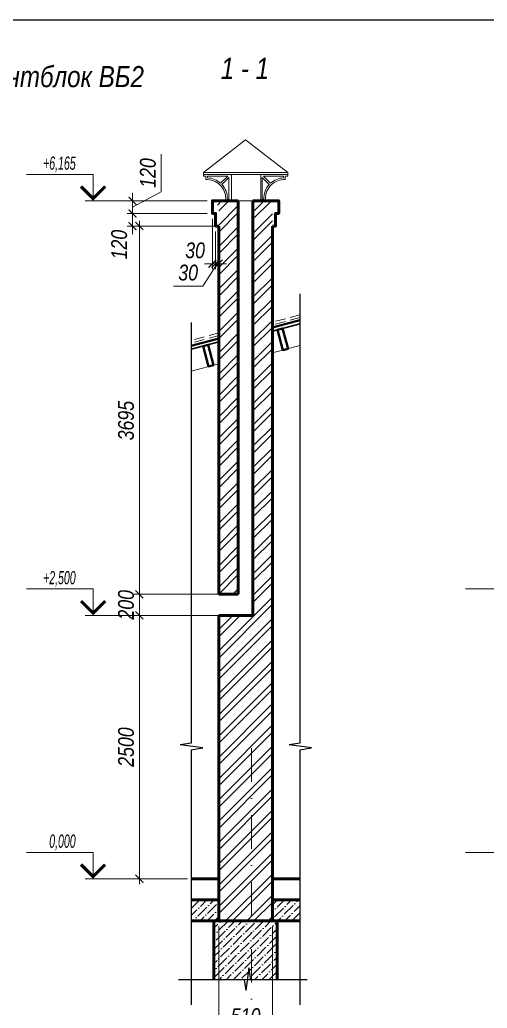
# Model space of a CAD drawing. Header units: millimetres. Extents: x 1582001 to 3303937, y 226471 to 491235.
# Drawn here: x 1719901 to 1728773, y 331386 to 350145 of the extents above; entities that cross this region are included whole.
import ezdxf
from ezdxf.enums import TextEntityAlignment as Align

# ---------------------------------------------------------------- set-up
doc = ezdxf.new("R2010")
doc.units = ezdxf.units.MM
for name, pattern in [('CENTER', [50.8, 31.75, -6.35, 6.35, -6.35]), ('DASHDOT', [25.4, 12.7, -6.35, 0, -6.35]), ('DASHED', [0.75, 0.5, -0.25]), ('невидимая', [9.525, 6.35, -3.175])]:
    doc.linetypes.add(name, pattern=pattern)
doc.layers.get('Defpoints').update_dxf_attribs({"color": 255, "lineweight": 30})
for name, color, linetype, lineweight in [('A-Wall-G', 22, 'Continuous', 50), ('Оси', 251, 'CENTER', 9), ('Отметки', 123, 'Continuous', 18), ('перекрытия', 7, 'Continuous', 40), ('Размеры', 7, 'Continuous', 18), ('Стропило', 30, 'Continuous', 30), ('Штриховки', 251, 'Continuous', 20)]:
    doc.layers.add(name, color=color, linetype=linetype, lineweight=lineweight)
doc.layers.add('Формуляр', color=138, linetype='Continuous')
doc.styles.add('STYLE1', font='ARIALNI.TTF', dxfattribs={"height": 300})
doc.styles.add('стиль1', font='ARIALNI.TTF', dxfattribs={"width": 0.98, "height": 300})
doc.dimstyles.new('50', dxfattribs={"dimtxt": 270, "dimasz": 150, "dimexe": 100, "dimexo": 100, "dimgap": 100, "dimtad": 1, "dimdec": 0, "dimlfac": 0.5, "dimzin": 0, "dimdsep": 46, "dimtxsty": 'стиль1', "dimblk": 'ARCHTICK', "dimcen": 0, "dimdle": 100, "dimclrd": 256, "dimclre": 256, "dimclrt": 256, "dimadec": 0, "dimazin": 0, "dimtfac": 1, "dimtdec": 0, "dimtix": 1, "dimtmove": 1, "dimatfit": 0, "dimldrblk": 'DOTSMALL', "dimfxl": 0, "dimtolj": 1, "dimtzin": 0, "dimlwd": -1, "dimlwe": -1, "dimarcsym": 0})

# ---------------------------------------------------------------- blocks, each defined once
blk = doc.blocks.new('_ArchTick')
at = {"color": 0, "linetype": 'ByBlock', "const_width": 0.15}
blk.add_lwpolyline([(-0.5, -0.5), (0.5, 0.5)], dxfattribs=at)
blk = doc.blocks.new('*D939')
at = {"layer": 'Defpoints', "color": 0, "lineweight": -3, "ltscale": 100, "transparency": 16777216}
for p in [(1722172, 338842), (1723577, 338842), (1723186, 333842)]:
    blk.add_point(p, dxfattribs=at)
at = {"layer": 'Размеры', "ltscale": 100, "transparency": 16777216}
for p, q in [((1723477, 338842), (1722072, 338842)), ((1722172, 333742), (1722172, 338942)), ((1723086, 333842), (1722072, 333842))]:
    blk.add_line(p, q, dxfattribs=at)
at = {"layer": 'Размеры', "ltscale": 100, "transparency": 16777216, "xscale": 150, "yscale": 150, "zscale": 150}
for p, rotation in [((1722172, 338842), 90), ((1722172, 333842), 270)]:
    blk.add_blockref('_ArchTick', p, dxfattribs=dict(at, rotation=rotation))
at = {"layer": 'Размеры', "ltscale": 100, "transparency": 16777216, "insert": (1721919, 336342), "char_height": 300, "attachment_point": 5, "rotation": 90, "style": 'стиль1'}
blk.add_mtext('\\A1;2500', dxfattribs=at)
blk = doc.blocks.new('_DotSmall')
at = {"color": 0, "linetype": 'ByBlock', "const_width": 0.5}
blk.add_lwpolyline([(-0.0625, 0, 1), (0.0625, 0, 1)], format="xyb", close=True, dxfattribs=at)
blk = doc.blocks.new('*D940')
at = {"layer": 'Defpoints', "color": 0, "lineweight": -3, "ltscale": 100, "transparency": 16777216}
for p in [(1722172, 346231), (1723747, 346231), (1724062, 338842)]:
    blk.add_point(p, dxfattribs=at)
at = {"layer": 'Размеры', "ltscale": 100, "transparency": 16777216}
for p, q in [((1722172, 338742), (1722172, 346331)), ((1723647, 346231), (1722072, 346231)), ((1723962, 338842), (1722072, 338842))]:
    blk.add_line(p, q, dxfattribs=at)
at = {"layer": 'Размеры', "ltscale": 100, "transparency": 16777216, "xscale": 150, "yscale": 150, "zscale": 150}
for p, rotation in [((1722172, 346231), 90), ((1722172, 338842), 270)]:
    blk.add_blockref('_ArchTick', p, dxfattribs=dict(at, rotation=rotation))
at = {"layer": 'Размеры', "ltscale": 100, "transparency": 16777216, "insert": (1721919, 342537), "char_height": 300, "attachment_point": 5, "rotation": 90, "style": 'стиль1'}
blk.add_mtext('\\A1;3695', dxfattribs=at)
blk = doc.blocks.new('*D946')
at = {"layer": 'Defpoints', "color": 0, "lineweight": -3, "ltscale": 100, "transparency": 16777216}
for p in [(1722042, 346469), (1723557, 346469), (1723617, 346229)]:
    blk.add_point(p, dxfattribs=at)
at = {"layer": 'Размеры', "ltscale": 100, "transparency": 16777216}
for p, q in [((1722042, 346469), (1722042, 346619)), ((1723457, 346469), (1721942, 346469)), ((1722042, 346229), (1722042, 346469)), ((1723517, 346229), (1721942, 346229)), ((1722042, 346229), (1722042, 346079))]:
    blk.add_line(p, q, dxfattribs=at)
at = {"layer": 'Размеры', "ltscale": 100, "transparency": 16777216, "xscale": 150, "yscale": 150, "zscale": 150}
for p, rotation in [((1722042, 346469), 270), ((1722042, 346229), 90)]:
    blk.add_blockref('_ArchTick', p, dxfattribs=dict(at, rotation=rotation))
at = {"layer": 'Размеры', "ltscale": 100, "transparency": 16777216, "insert": (1721789, 345878), "char_height": 300, "attachment_point": 5, "rotation": 90, "style": 'стиль1'}
blk.add_mtext('\\A1;120', dxfattribs=at)
blk = doc.blocks.new('*D947')
at = {"layer": 'Defpoints', "color": 0, "lineweight": -3, "ltscale": 100, "transparency": 16777216}
for p in [(1722042, 346709), (1723557, 346709), (1723557, 346469)]:
    blk.add_point(p, dxfattribs=at)
at = {"layer": 'Размеры', "ltscale": 100, "transparency": 16777216}
for p, q in [((1722588, 346878), (1722588, 347593)), ((1722042, 346589), (1722588, 346878)), ((1722042, 346709), (1722042, 346859)), ((1723457, 346709), (1721942, 346709)), ((1722042, 346469), (1722042, 346709)), ((1722042, 346469), (1722042, 346709)), ((1723457, 346469), (1721942, 346469)), ((1722042, 346469), (1722042, 346319))]:
    blk.add_line(p, q, dxfattribs=at)
at = {"layer": 'Размеры', "ltscale": 100, "transparency": 16777216, "xscale": 150, "yscale": 150, "zscale": 150}
for p, rotation in [((1722042, 346709), 270), ((1722042, 346469), 90)]:
    blk.add_blockref('_ArchTick', p, dxfattribs=dict(at, rotation=rotation))
at = {"layer": 'Размеры', "ltscale": 100, "transparency": 16777216, "insert": (1722334, 347236), "char_height": 300, "attachment_point": 5, "rotation": 90, "style": 'стиль1'}
blk.add_mtext('\\A1;120', dxfattribs=at)
blk = doc.blocks.new('*D948')
at = {"layer": 'Defpoints', "color": 0, "lineweight": -3, "ltscale": 100, "transparency": 16777216}
for p in [(1723677, 333042), (1724697, 333042), (1724697, 330982)]:
    blk.add_point(p, dxfattribs=at)
at = {"layer": 'Размеры', "ltscale": 100, "transparency": 16777216}
for p, q in [((1723677, 332942), (1723677, 330882)), ((1724697, 332942), (1724697, 330882)), ((1723577, 330982), (1724797, 330982))]:
    blk.add_line(p, q, dxfattribs=at)
at = {"layer": 'Размеры', "ltscale": 100, "transparency": 16777216, "xscale": 150, "yscale": 150, "zscale": 150, "rotation": 180}
blk.add_blockref('_ArchTick', (1723677, 330982), dxfattribs=at)
at = {"layer": 'Размеры', "ltscale": 100, "transparency": 16777216, "xscale": 150, "yscale": 150, "zscale": 150}
blk.add_blockref('_ArchTick', (1724697, 330982), dxfattribs=at)
at = {"layer": 'Размеры', "ltscale": 100, "transparency": 16777216, "insert": (1724187, 331235), "char_height": 300, "attachment_point": 5, "style": 'стиль1'}
blk.add_mtext('\\A1;510', dxfattribs=at)
blk = doc.blocks.new('*D949')
at = {"layer": 'Defpoints', "color": 0, "lineweight": -3, "ltscale": 100, "transparency": 16777216}
for p in [(1723617, 346229), (1723677, 346229), (1723617, 345514)]:
    blk.add_point(p, dxfattribs=at)
at = {"layer": 'Размеры', "ltscale": 100, "transparency": 16777216}
for p, q in [((1723617, 346129), (1723617, 345414)), ((1723677, 346129), (1723677, 345414)), ((1723647, 345514), (1723377, 345092)), ((1723617, 345514), (1723467, 345514)), ((1723677, 345514), (1723617, 345514)), ((1723677, 345514), (1723617, 345514)), ((1723677, 345514), (1723827, 345514)), ((1723377, 345092), (1722817, 345092))]:
    blk.add_line(p, q, dxfattribs=at)
at = {"layer": 'Размеры', "ltscale": 100, "transparency": 16777216, "xscale": 150, "yscale": 150, "zscale": 150}
blk.add_blockref('_ArchTick', (1723617, 345514), dxfattribs=at)
at = {"layer": 'Размеры', "ltscale": 100, "transparency": 16777216, "xscale": 150, "yscale": 150, "zscale": 150, "rotation": 180}
blk.add_blockref('_ArchTick', (1723677, 345514), dxfattribs=at)
at = {"layer": 'Размеры', "ltscale": 100, "transparency": 16777216, "insert": (1723097, 345345), "char_height": 300, "attachment_point": 5, "style": 'стиль1'}
blk.add_mtext('\\A1;30', dxfattribs=at)
blk = doc.blocks.new('*D941')
at = {"layer": 'Defpoints', "color": 0, "lineweight": -3, "ltscale": 100, "transparency": 16777216}
for p in [(1723557, 346469), (1723617, 346229), (1723557, 345514)]:
    blk.add_point(p, dxfattribs=at)
at = {"layer": 'Размеры', "ltscale": 100, "transparency": 16777216}
for p, q in [((1723557, 346369), (1723557, 345414)), ((1723617, 346129), (1723617, 345414)), ((1723557, 345514), (1723407, 345514)), ((1723617, 345514), (1723557, 345514)), ((1723617, 345514), (1723767, 345514))]:
    blk.add_line(p, q, dxfattribs=at)
at = {"layer": 'Размеры', "ltscale": 100, "transparency": 16777216, "xscale": 150, "yscale": 150, "zscale": 150}
blk.add_blockref('_ArchTick', (1723557, 345514), dxfattribs=at)
at = {"layer": 'Размеры', "ltscale": 100, "transparency": 16777216, "xscale": 150, "yscale": 150, "zscale": 150, "rotation": 180}
blk.add_blockref('_ArchTick', (1723617, 345514), dxfattribs=at)
at = {"layer": 'Размеры', "ltscale": 100, "transparency": 16777216, "insert": (1723229, 345767), "char_height": 300, "attachment_point": 5, "style": 'стиль1'}
blk.add_mtext('\\A1;30', dxfattribs=at)
blk = doc.blocks.new('*D951')
at = {"layer": 'Defpoints', "color": 0, "lineweight": -3, "ltscale": 100, "transparency": 16777216}
for p in [(1722172, 339242), (1723987, 339242), (1724047, 338842)]:
    blk.add_point(p, dxfattribs=at)
at = {"layer": 'Размеры', "ltscale": 100, "transparency": 16777216}
for p, q in [((1722172, 339242), (1722172, 339392)), ((1723887, 339242), (1722072, 339242)), ((1722172, 338842), (1722172, 339242)), ((1723947, 338842), (1722072, 338842)), ((1722172, 338842), (1722172, 338692))]:
    blk.add_line(p, q, dxfattribs=at)
at = {"layer": 'Размеры', "ltscale": 100, "transparency": 16777216, "xscale": 150, "yscale": 150, "zscale": 150}
for p, rotation in [((1722172, 339242), 270), ((1722172, 338842), 90)]:
    blk.add_blockref('_ArchTick', p, dxfattribs=dict(at, rotation=rotation))
at = {"layer": 'Размеры', "ltscale": 100, "transparency": 16777216, "insert": (1721919, 339042), "char_height": 300, "attachment_point": 5, "rotation": 90, "style": 'стиль1'}
blk.add_mtext('\\A1;200', dxfattribs=at)

msp = doc.modelspace()

# ---------------------------------------------------------------- hatches: boundary and pattern name
at = {"lineweight": -3, "ltscale": 100}
h = msp.add_hatch(dxfattribs=at)
h.set_pattern_fill('ANSI32', color=0, scale=30, style=0)
h.set_pattern_definition([(45, (37980.6, 125053.03), (-202.055763, 202.055763), []), (45, (38115.3, 125053.03), (-202.055763, 202.055763), [])])
h.paths.add_polyline_path([(1724046.8, 346709.3), (1723919.3, 346709.3), (1723807, 346709.3), (1723616.8, 346709.3), (1723616.8, 346629.3), (1723676.8, 346629.3), (1723676.8, 339242.2), (1724046.8, 339242.2)])
h.paths.add_polyline_path([(1724756.8, 346709.3), (1724566.6, 346709.3), (1724476.2, 346709.3), (1724326.8, 346709.3), (1724326.8, 338842.2), (1723676.8, 338842.2), (1723676.8, 333042.2), (1724696.8, 333042.2), (1724696.8, 346629.3), (1724756.8, 346629.3)])
at = {"layer": 'Штриховки', "ltscale": 100}
h = msp.add_hatch(dxfattribs=at)
h.set_pattern_fill('ANSI36', color=256, scale=30, style=0)
h.set_pattern_definition([(45, (1598595.5, 403365.7), (50.51394, 185.21778), [238.125, -47.625, 0, -47.625])])
h.paths.add_polyline_path([(1723676.8, 333042.2), (1723676.8, 333442.2), (1723156.1, 333442.2), (1723156.1, 333042.2)])
h = msp.add_hatch(dxfattribs=at)
h.set_pattern_fill('ANSI36', color=256, scale=30, style=0)
h.set_pattern_definition([(45, (1598855.5, 403365.7), (50.51394, 185.21778), [238.125, -47.625, 0, -47.625])])
h.paths.add_polyline_path([(1725217.5, 333442.2), (1724696.8, 333442.2), (1724696.8, 333042.2), (1725217.5, 333042.2)])
h = msp.add_hatch(dxfattribs=at)
h.set_pattern_fill('ANSI36', color=256, scale=30, style=0)
h.set_pattern_definition([(45, (1598725.5, 403365.7), (50.51394, 185.21778), [238.125, -47.625, 0, -47.625])])
h.paths.add_polyline_path([(1724786.8, 333042.2), (1723806.8, 333042.2), (1723806.8, 331933.2), (1724157.1, 331933.2), (1724219.5, 331933.2), (1724250.6, 332151), (1724285.7, 331933.2), (1724786.8, 331933.2)])
h.paths.add_polyline_path([(1723806.8, 333042.2), (1723586.8, 333042.2), (1723586.8, 331933.2), (1723806.8, 331933.2)])

# ---------------------------------------------------------------- linework, layer by layer
at = {"color": 0, "lineweight": -3, "ltscale": 100}
for p, q in [((1725219, 344942), (1725219, 336419)), ((1723156.1, 344402.3), (1723156.1, 336419)), ((1723156.1, 336419), (1722948.3, 336386.1)), ((1723373.8, 336325.5), (1722948.3, 336386.1)), ((1725219, 336419), (1725011.2, 336386.1)), ((1725436.7, 336325.5), (1725011.2, 336386.1)), ((1723156.1, 336290.3), (1723373.8, 336325.5)), ((1723156.1, 336290.3), (1723156.1, 331448.8)), ((1725219, 336290.3), (1725436.7, 336325.5)), ((1725219, 336290.3), (1725219, 331448.8)), ((1725219, 336290.3), (1725219, 331448.8)), ((1724250.6, 332151), (1724189.9, 331725.5)), ((1724285.7, 331933.2), (1724250.6, 332151)), ((1722916.9, 331933.2), (1724157.1, 331933.2)), ((1724157.1, 331933.2), (1724189.9, 331725.5)), ((1724217, 331933.2), (1725356.6, 331933.2))]:
    msp.add_line(p, q, dxfattribs=at)
at = {"layer": 'A-Wall-G', "ltscale": 100}
for p, q in [((1724046.8, 339242.2), (1724046.8, 346709.3)), ((1724326.8, 338842.2), (1724326.8, 346709.3)), ((1723676.8, 339242.2), (1723676.8, 346229.3)), ((1724696.8, 333042.2), (1724696.8, 346229.3)), ((1723676.8, 339242.2), (1724046.8, 339242.2)), ((1723676.8, 338842.2), (1724326.8, 338842.2)), ((1723676.8, 333042.2), (1723676.8, 338842.2))]:
    msp.add_line(p, q, dxfattribs=at)
at = {"layer": 'A-Wall-G', "color": 0, "ltscale": 100}
for p, q in [((1723156.1, 333842.2), (1723676.8, 333842.2)), ((1724696.8, 333842.2), (1725219, 333842.2)), ((1723156.1, 333442.2), (1723676.8, 333442.2)), ((1724696.8, 333442.2), (1725219, 333442.2)), ((1723156.1, 333042.2), (1725219, 333042.2)), ((1724786.8, 333042.2), (1723586.8, 333042.2)), ((1724786.8, 333042.2), (1724786.8, 331933.2))]:
    msp.add_line(p, q, dxfattribs=at)
at = {"layer": 'A-Wall-G', "ltscale": 100}
for points in [[(1724046.8, 346709.3), (1723556.8, 346709.3), (1723556.8, 346469.3), (1723616.8, 346469.3), (1723616.8, 346229.3), (1723676.8, 346229.3)], [(1724326.8, 346709.3), (1724816.8, 346709.3), (1724816.8, 346469.3), (1724756.8, 346469.3), (1724756.8, 346229.3), (1724696.8, 346229.3)]]:
    msp.add_lwpolyline(points, dxfattribs=at)
at = {"layer": 'A-Wall-G', "color": 0, "ltscale": 100}
msp.add_lwpolyline([(1723586.8, 331933.2), (1723586.8, 333042.2)], dxfattribs=at)
at = {"layer": 'Оси', "linetype": 'DASHDOT', "ltscale": 50}
msp.add_line((1724296.8, 330603.8), (1724296.8, 336568.8), dxfattribs=at)
at = {"layer": 'Отметки', "color": 0, "linetype": 'Continuous', "ltscale": 100}
for p, q in [((1721293.7, 347209.3), (1720027, 347209.3)), ((1721293.7, 346709.3), (1721293.7, 347209.3)), ((1722500.8, 346709.3), (1721143.7, 346709.3)), ((1721293.7, 339342.2), (1720027, 339342.2)), ((1721293.7, 338842.2), (1721293.7, 339342.2)), ((1729626.5, 339342.2), (1728359.8, 339342.2)), ((1722441.4, 338842.2), (1721143.7, 338842.2)), ((1721293.7, 334342.2), (1720027, 334342.2)), ((1721293.7, 333842.2), (1721293.7, 334342.2)), ((1729626.5, 334342.2), (1728359.8, 334342.2)), ((1722599.1, 333842.2), (1721143.7, 333842.2))]:
    msp.add_line(p, q, dxfattribs=at)
at = {"layer": 'Отметки', "color": 0, "linetype": 'Continuous', "ltscale": 100, "const_width": 60}
for points in [[(1721064.9, 346980.5), (1721293.7, 346751.7), (1721522.5, 346980.5)], [(1721064.9, 339113.4), (1721293.7, 338884.6), (1721522.5, 339113.4)], [(1721064.9, 334113.4), (1721293.7, 333884.6), (1721522.5, 334113.4)]]:
    msp.add_lwpolyline(points, dxfattribs=at)
at = {"layer": 'перекрытия', "ltscale": 100}
for p, q in [((1725217.5, 344441.8), (1724696.8, 344302.3)), ((1723676.8, 344098.7), (1723154.6, 343958.7))]:
    msp.add_line(p, q, dxfattribs=at)
at = {"layer": 'перекрытия', "ltscale": 2}
for points in [[(1724793.4, 344261.9), (1724890, 344287.8), (1724993.5, 343901.4), (1724896.9, 343875.6)], [(1723380.1, 343952.9), (1723476.7, 343978.8), (1723580.2, 343592.4), (1723483.6, 343566.5)]]:
    msp.add_lwpolyline(points, close=True, dxfattribs=at)
at = {"layer": 'Размеры', "ltscale": 100}
for p, q in [((1724046.8, 346709.3), (1724326.8, 346709.3)), ((1724793.4, 344261.9), (1724896.9, 343875.6)), ((1723217.4, 331933.2), (1725188.6, 331933.2))]:
    msp.add_line(p, q, dxfattribs=at)
at = {"layer": 'Размеры', "linetype": 'DASHED', "ltscale": 200}
msp.add_line((1724566.8, 338846), (1724566.8, 338846), dxfattribs=at)
at = {"layer": 'Стропило', "linetype": 'невидимая', "lineweight": 20, "ltscale": 30}
for p, q in [((1725217.5, 344545.4), (1724696.8, 344405.8)), ((1725217.5, 344493.6), (1724696.8, 344354.1)), ((1723676.8, 344202.2), (1723154.6, 344062.3)), ((1723676.8, 344150.4), (1723154.6, 344010.5))]:
    msp.add_line(p, q, dxfattribs=at)
at = {"layer": 'Стропило'}
for p, q in [((1725217.5, 344375.6), (1724696.8, 344236)), ((1723676.8, 344032.4), (1723154.6, 343892.5))]:
    msp.add_line(p, q, dxfattribs=at)
at = {"layer": 'Стропило', "lineweight": 20}
for p, q in [((1725217.5, 343961.5), (1724696.8, 343821.9)), ((1723676.8, 343618.3), (1723154.6, 343478.4))]:
    msp.add_line(p, q, dxfattribs=at)
at = {"layer": 'Формуляр', "color": 0}
msp.add_lwpolyline([(1710000.7, 321455), (1710000.7, 350144.9), (1749500.6, 350144.9), (1749500.6, 321455)], close=True, dxfattribs=at)
at = {"layer": 'Штриховки'}
for p, q in [((1723387, 347249), (1724186.8, 347866.7)), ((1724986.6, 347249), (1724186.8, 347866.7)), ((1723387, 347249), (1724986.6, 347249)), ((1723387, 347249), (1723387, 347209)), ((1724986.6, 347249), (1724986.6, 347209)), ((1723387, 347209), (1724986.6, 347209)), ((1723919.3, 347209), (1723387, 347209)), ((1723387, 347209), (1723387, 347177)), ((1723435.1, 347177), (1723387, 347177)), ((1723435.1, 347112.9), (1723435.1, 347177)), ((1723467.1, 347112.9), (1723435.1, 347112.9)), ((1723848.7, 347177), (1723467.1, 347177)), ((1723467.1, 347145), (1723467.1, 347177)), ((1723848.7, 347177), (1723714.1, 347042.4)), ((1723871.3, 347154.3), (1723736.8, 347019.9)), ((1723871.3, 347154.3), (1723871.3, 346741.3)), ((1723919.3, 347209), (1723919.3, 346709.3)), ((1724454.2, 347209), (1724986.6, 347209)), ((1724476.2, 346709.3), (1724476.2, 347209)), ((1724502.2, 347154.3), (1724636.8, 347019.9)), ((1724502.2, 347154.3), (1724502.2, 346741.3)), ((1724524.9, 347177), (1724659.5, 347042.4)), ((1724524.9, 347177), (1724906.5, 347177)), ((1724906.5, 347145), (1724906.5, 347177)), ((1724906.5, 347112.9), (1724938.5, 347112.9)), ((1724938.5, 347177), (1724986.6, 347177)), ((1724938.5, 347112.9), (1724938.5, 347177)), ((1724986.6, 347209), (1724986.6, 347177)), ((1723919.3, 346709.3), (1723807, 346709.3)), ((1723841.5, 346741.3), (1723871.3, 346741.3)), ((1724476.2, 346709.3), (1724566.6, 346709.3)), ((1724532.1, 346741.3), (1724502.2, 346741.3))]:
    msp.add_line(p, q, dxfattribs=at)
for centre, radius, start, end in [((1723449, 346752.8), 392.6, 47.53964, 87.36429), ((1723449, 346752.8), 360.6, 353.07123, 87.13022), ((1724924.6, 346752.8), 360.6, 92.86978, 186.92877), ((1724924.6, 346752.8), 392.6, 92.63571, 132.46036), ((1723449, 346752.8), 392.6, 358.321, 42.86852), ((1724924.6, 346752.8), 392.6, 137.13148, 181.679)]:
    msp.add_arc(centre, radius, start, end, dxfattribs=at)

# ---------------------------------------------------------------- texts
at = {"ltscale": 2, "char_height": 400, "width": 6897.222, "attachment_point": 1, "style": 'STYLE1'}
for s, insert in [('Вентблок ВБ2', (1719090.6, 349266.3)), ('1 - 1', (1723715.9, 349423.4))]:
    msp.add_mtext(s, dxfattribs=dict(at, insert=insert))
at = {"layer": 'Отметки', "color": 0, "linetype": 'Continuous', "ltscale": 100, "style": 'стиль1', "width": 0.7}
for s, p in [('+6,165', (1720962.3, 347299.3)), ('+2,500', (1720962.3, 339432.2)), ('0,000', (1720962.3, 334432.2))]:
    msp.add_text(s, height=250, dxfattribs=at).set_placement(p, align=Align.RIGHT)

# ---------------------------------------------------------------- dimensions: what is measured, and where the dimension line sits
at = {"layer": 'Размеры', "ltscale": 100}
for base, p1, p2, picture, middle in [((1722042, 346709.3), (1723556.8, 346469.3), (1723556.8, 346709.3), '*D947', (1722587.7, 346978.2)), ((1722042, 346469.3), (1723616.8, 346229.3), (1723556.8, 346469.3), '*D946', (1722042, 345878.4))]:
    dim = msp.add_linear_dim(base=base, p1=p1, p2=p2, angle=90, dimstyle='50', dxfattribs=at)
    dim.commit()
    dim.dimension.update_dxf_attribs({"geometry": picture, "text_midpoint": middle, "dimtype": 160})
for base, p1, p2, picture, middle in [((1722172, 346231.3), (1724062.3, 338842.2), (1723746.7, 346231.3), '*D940', (1721918.8, 342536.7)), ((1722172, 339242.2), (1724046.8, 338842.2), (1723986.8, 339242.2), '*D951', (1721918.8, 339042.2)), ((1722172, 338842.2), (1723186.1, 333842.2), (1723576.8, 338842.2), '*D939', (1721918.8, 336342.2))]:
    dim = msp.add_linear_dim(base=base, p1=p1, p2=p2, angle=90, dimstyle='50', dxfattribs=at)
    dim.commit()
    dim.dimension.update_dxf_attribs({"geometry": picture, "text_midpoint": middle})
for base, p1, p2, picture, middle in [((1723556.8, 345514), (1723616.8, 346229.3), (1723556.8, 346469.3), '*D941', (1723228.5, 345514)), ((1723616.8, 345514), (1723676.8, 346229.3), (1723616.8, 346229.3), '*D949', (1723276.7, 345091.6))]:
    dim = msp.add_linear_dim(base=base, p1=p1, p2=p2, dimstyle='50', dxfattribs=at)
    dim.commit()
    dim.dimension.update_dxf_attribs({"geometry": picture, "text_midpoint": middle, "dimtype": 160})
dim = msp.add_linear_dim(base=(1724696.8, 330982), p1=(1723676.8, 333042.2), p2=(1724696.8, 333042.2), dimstyle='50', dxfattribs=at)
dim.commit()
dim.dimension.update_dxf_attribs({"geometry": '*D948', "text_midpoint": (1724186.8, 331235.2)})

doc.saveas('drawing.dxf')
